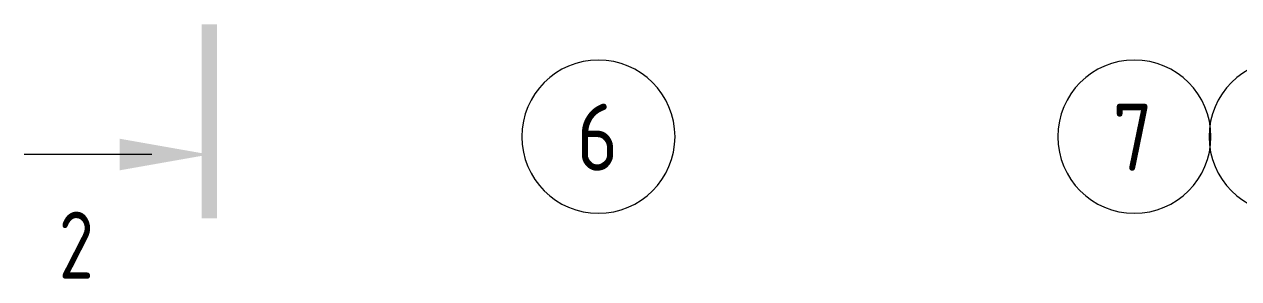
# Model space of a CAD drawing. Header units: millimetres. Extents: x -515342 to 330399, y -224905 to 507333.
# Drawn here: x -325093 to -318748, y -46999 to -45671 of the extents above; entities that cross this region are included whole.
import ezdxf

# ---------------------------------------------------------------- set-up
doc = ezdxf.new("R2010")
doc.units = ezdxf.units.MM
doc.layers.add('Оси', color=7, linetype='Continuous', lineweight=0)
doc.layers.add('Разрезы', color=7, linetype='Continuous', lineweight=0)
doc.styles.add('GOST Common', font='', dxfattribs={"width": 0.9, "height": 350})
doc.styles.add('GOST Common_3', font='', dxfattribs={"width": 0.8, "height": 350})
doc.styles.get('GOST Common').set_extended_font_data('GOST Common')
doc.styles.get('GOST Common_3').set_extended_font_data('GOST Common')

# ---------------------------------------------------------------- blocks, each defined once
blk = doc.blocks.new('Ось сетки - Круг_Ø8 мм-6577-О_АР_П_1_0_000_План 1 этажа')
at = {"layer": 'Оси'}
for start, end in [(360, 180), (180, 360)]:
    blk.add_arc((0, 0), 4, start, end, dxfattribs=at)
blk = doc.blocks.new('Разрез - Номер вида сзади_3_5 мм-64069-О_АР_П_1_0_000_План 1 этажа')
at = {"layer": 'Разрезы'}
for points in [[(9.798, 0.404), (9.798, -0.394), (-0.333, -0.394), (-0.333, 0.404)], [(2.176, -4.675), (3, 0), (3.824, -4.675)]]:
    blk.add_hatch(color=256, dxfattribs=at).paths.add_polyline_path(points)
at = {"layer": 'Разрезы', "lineweight": 20}
blk.add_line((3, -3), (3, -9.663), dxfattribs=at)

msp = doc.modelspace()

# ---------------------------------------------------------------- block references
at = {"layer": 'Оси', "xscale": 99.99999999999993, "yscale": 99.99999999999993, "zscale": 99.99999999999993}
for p in [(-322093.1427, -46257.6829), (-319293.1427, -46257.6829), (-318503.1427, -46257.6829)]:
    msp.add_blockref('Ось сетки - Круг_Ø8 мм-6577-О_АР_П_1_0_000_План 1 этажа', p, dxfattribs=at)
at = {"layer": 'Разрезы', "extrusion": (0, 0, -1), "xscale": 99.99999999999993, "yscale": 99.99999999999993, "zscale": 99.99999999999993, "rotation": 90.00000000000053}
msp.add_blockref('Разрез - Номер вида сзади_3_5 мм-64069-О_АР_П_1_0_000_План 1 этажа', (324126.4371, -46650.6622), dxfattribs=at)

# ---------------------------------------------------------------- texts
at = {"layer": 'Оси', "char_height": 350, "width": 274.177125, "attachment_point": 1, "style": 'GOST Common'}
for s, insert in [('\\fGOST Common|b0|i0|c204|p34|;\\W.9;6', (-322206.9233, -46085.1495)), ('\\fGOST Common|b0|i0|c204|p34|;\\W.9;7', (-319406.9233, -46085.1495))]:
    msp.add_mtext(s, dxfattribs=dict(at, insert=insert))
at = {"layer": 'Разрезы', "insert": (-324912.2376, -46648.9548), "char_height": 350, "width": 243.713, "attachment_point": 1, "style": 'GOST Common_3'}
msp.add_mtext('\\fGOST Common|b0|i0|c204|p34|;\\W.8;2', dxfattribs=at)

doc.saveas('drawing.dxf')
